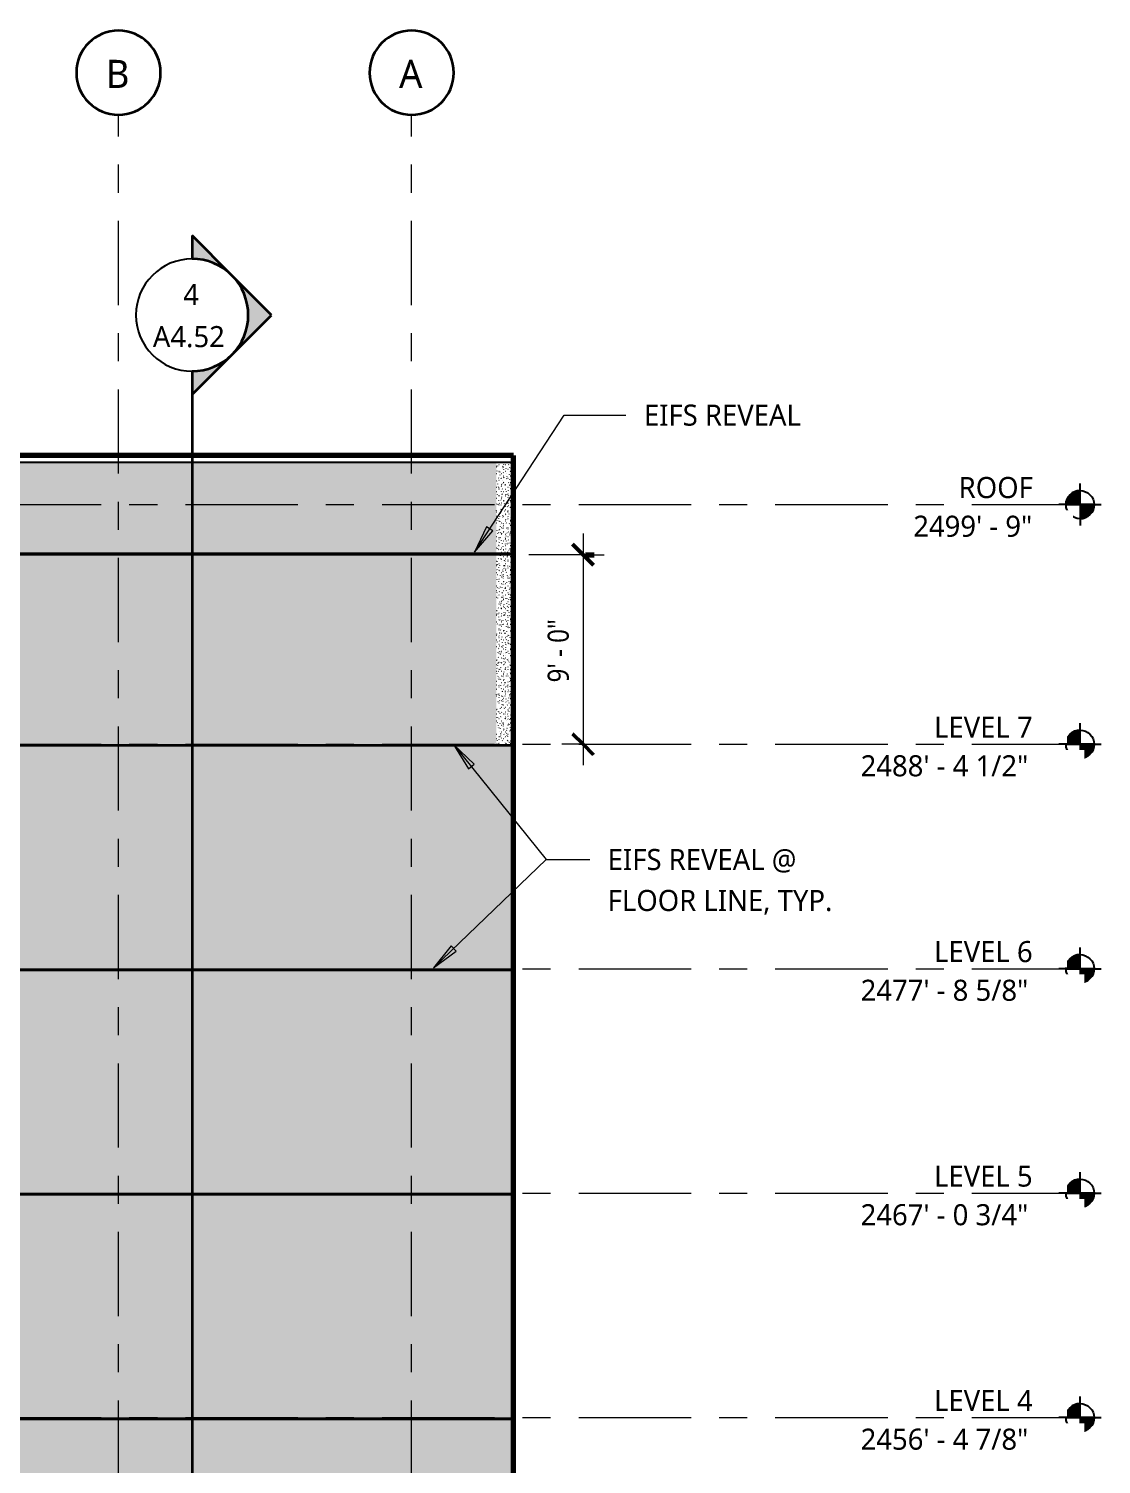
# Model space of a CAD drawing. Header units: inches. Extents: x 6 to 15224, y -733 to 6300.
# Drawn here: x 14613 to 15224, y 5450 to 6268 of the extents above; entities that cross this region are included whole.
import ezdxf

# ---------------------------------------------------------------- set-up
doc = ezdxf.new("R2010")
doc.units = ezdxf.units.IN
doc.header["$MEASUREMENT"] = 0
doc.linetypes.add('Center 1_2_', pattern=[112, 64, -16, 16, -16])
doc.linetypes.add('Center 3_8_', pattern=[96, 48, -16, 16, -16])
for name, color, linetype, lineweight in [('A-ANNO-DIMS', 211, 'Continuous', 13), ('A-ANNO-DIMS-128', 211, 'Continuous', 13), ('A-ANNO-NOTE', 131, 'Continuous', 25), ('A-DETL', 90, 'Continuous', 13), ('A-FLOR-LEVL', 51, 'Continuous', 13), ('A-WALL', 113, 'Continuous', 25), ('A-WALL-PATT', 111, 'Continuous', 25), ('G-ANNO-SYMB', 111, 'Continuous', 13), ('G-ANNO-TEXT', 231, 'Continuous', 13), ('M-EQPM', 50, 'Continuous', 18), ('S-GRID', 1, 'Continuous', 13), ('S-GRID-IDEN', 1, 'Continuous', 35)]:
    doc.layers.add(name, color=color, linetype=linetype, lineweight=lineweight)
doc.styles.add('Open Sans_5', font='OpenSans-Regular.ttf', dxfattribs={"height": 12})
doc.styles.add('Open Sans_6', font='OpenSans-Regular.ttf', dxfattribs={"height": 16})
doc.styles.add('Open Sans_7', font='OpenSans-Regular.ttf', dxfattribs={"height": 2})
doc.styles.add('Open Sans_8', font='OpenSans-Regular.ttf', dxfattribs={"width": 0.88, "height": 12})
doc.dimstyles.new('Linear_-_3_32__CL_1', dxfattribs={"dimscale": 12, "dimtxt": 12.89496, "dimasz": 1, "dimexe": 1, "dimexo": 0.666667, "dimgap": 0.333333, "dimtad": 1, "dimdec": 8, "dimrnd": 0.003906, "dimzin": 3, "dimdsep": 46, "dimlunit": 4, "dimtxsty": 'Open Sans_8', "dimblk1": 'OBLIQUE', "dimblk2": 'OBLIQUE', "dimsah": 1, "dimcen": 0.09, "dimdle": 1, "dimadec": 3, "dimazin": 2, "dimtfac": 1, "dimtdec": 4, "dimtix": 1, "dimtmove": 0, "dimatfit": 3, "dimfxl": 1, "dimtvp": 1, "dimtfill": 1, "dimfrac": 2, "dimtolj": 1, "dimtzin": 0, "dimarcsym": 2})
pattern_1 = [(0, (16286.3259, 0), (5.12, 1.28), [0.16896, -3.671, 0.16896, -3.671, -20.48]), (0, (16286.3259, 0), (5.12, 1.28), [-7.68, 0.16896, -7.511, 0.16896, -3.671, -8.96]), (0, (16286.3259, 0), (5.12, 1.28), [-19.2, 0.16896, -2.391, 0.16896, -6.231]), (120, (16288.2459, 0.64), (-3.66851252, 3.79405007), [0.16896, -3.671, 0.16896, -3.671, -20.48]), (120, (16288.2459, 0.64), (-3.66851252, 3.79405007), [-7.68, 0.16896, -7.511, 0.16896, -3.671, -8.96]), (120, (16288.2459, 0.64), (-3.66851252, 3.79405007), [-19.2, 0.16896, -2.391, 0.16896, -6.231]), (240, (16288.8859, 3.2), (-1.45148748, -5.07405007), [0.16896, -3.671, 0.16896, -3.671, -20.48]), (240, (16288.8859, 3.2), (-1.45148748, -5.07405007), [-7.68, 0.16896, -7.511, 0.16896, -3.671, -8.96]), (240, (16288.8859, 3.2), (-1.45148748, -5.07405007), [-19.2, 0.16896, -2.391, 0.16896, -6.231])]

# ---------------------------------------------------------------- blocks, each defined once
blk = doc.blocks.new('ME Louvers w Trim-AM - 24_ x 8_-17810076-SOUTH ELEVATION')
at = {"layer": 'M-EQPM'}
for p, q in [((32.88, 5467.75), (33.38, 5467.75)), ((33.38, 5467.75), (33.38, 5458.25)), ((33.38, 5458.25), (32.88, 5458.25))]:
    blk.add_line(p, q, dxfattribs=at)
blk = doc.blocks.new('Grid - AN Grid Head-AM-799031-SOUTH ELEVATION')
at = {"layer": 'S-GRID-IDEN'}
for start, end in [(360, 180), (180, 360)]:
    blk.add_arc((-25.06, 6243.06), 24, start, end, dxfattribs=at)
blk = doc.blocks.new('Level - AN Level Head-AM-798523-SOUTH ELEVATION')
at = {"layer": 'A-FLOR-LEVL'}
h = blk.add_hatch(color=256, dxfattribs=at)
edge = h.paths.add_edge_path()
edge.add_line((355.69, 5109), (347.69, 5109))
edge.add_arc((355.69, 5109), 8, 90, 180, ccw=False)
edge.add_line((355.69, 5117), (355.69, 5109))
h = blk.add_hatch(color=256, dxfattribs=at)
edge = h.paths.add_edge_path()
edge.add_arc((355.69, 5109), 8, 270, 360, ccw=False)
edge.add_line((355.69, 5101), (355.69, 5109))
edge.add_line((355.69, 5109), (363.69, 5109))
at = {"layer": 'A-FLOR-LEVL', "lineweight": 25}
for p, q in [((355.69, 5117.07), (355.69, 5121.02)), ((355.69, 5109), (355.69, 5117)), ((347.69, 5109), (343.69, 5109)), ((347.69, 5109), (355.69, 5109)), ((363.69, 5109), (355.69, 5109)), ((355.69, 5109), (355.69, 5101)), ((363.69, 5109), (367.78, 5109)), ((355.69, 5101), (355.69, 5097.17))]:
    blk.add_line(p, q, dxfattribs=at)
blk.add_circle((355.69, 5109), 8, dxfattribs=at)
for start, end in [(90, 180), (270, 360)]:
    blk.add_arc((355.69, 5109), 8, start, end, dxfattribs=at)
blk = doc.blocks.new('Section - CDs-919845-SOUTH ELEVATION')
at = {"layer": 'A-ANNO-NOTE', "lineweight": 13}
h = blk.add_hatch(color=256, dxfattribs=at)
edge = h.paths.add_edge_path()
edge.add_arc((-150.12, 6105), 32, 45, 90)
edge.add_line((-150.12, 6137), (-150.12, 6150.25))
edge.add_line((-150.12, 6150.25), (-127.49, 6127.63))
h = blk.add_hatch(color=256, dxfattribs=at)
edge = h.paths.add_edge_path()
edge.add_line((-104.87, 6105), (-127.49, 6082.37))
edge.add_arc((-150.12, 6105), 32, 315, 405)
edge.add_line((-127.49, 6127.63), (-104.87, 6105))
h = blk.add_hatch(color=256, dxfattribs=at)
edge = h.paths.add_edge_path()
edge.add_line((-127.49, 6082.37), (-150.12, 6059.75))
edge.add_line((-150.12, 6059.75), (-150.12, 6073))
edge.add_arc((-150.12, 6105), 32, 270, 315)
at = {"layer": 'A-ANNO-NOTE', "lineweight": 35}
for p, q in [((-127.49, 6127.63), (-150.12, 6150.25)), ((-150.12, 6150.25), (-150.12, 6137)), ((-104.87, 6105), (-127.49, 6127.63)), ((-127.49, 6082.37), (-104.87, 6105)), ((-150.12, 6059.75), (-127.49, 6082.37)), ((-150.12, 6073), (-150.12, 6059.75))]:
    blk.add_line(p, q, dxfattribs=at)
at = {"layer": 'A-ANNO-NOTE'}
for start, end in [(90, 270), (270, 90)]:
    blk.add_arc((-150.12, 6105), 32, start, end, dxfattribs=at)
at = {"layer": 'A-ANNO-NOTE', "lineweight": 35}
for start, end in [(45, 90), (315, 45), (270, 315)]:
    blk.add_arc((-150.12, 6105), 32, start, end, dxfattribs=at)
blk = doc.blocks.new('DIMBLOCK94-SOUTH ELEVATION')
at = {"layer": 'A-ANNO-DIMS-128'}
for p, q in [((14928.91, 5980.5), (14928.91, 5848.5)), ((14928.91, 5968.5), (14898.03, 5968.5)), ((14928.91, 5968.5), (14940.91, 5968.5)), ((14928.91, 5860.5), (14916.91, 5860.5)), ((14928.91, 5860.5), (14929.4, 5860.5))]:
    blk.add_line(p, q, dxfattribs=at)
at = {"layer": 'A-ANNO-DIMS-128', "lineweight": 50}
for p, q in [((14928.91, 5968.5), (14922.91, 5974.5)), ((14928.91, 5968.5), (14934.91, 5962.5)), ((14928.91, 5860.5), (14922.91, 5866.5)), ((14928.91, 5860.5), (14934.91, 5854.5))]:
    blk.add_line(p, q, dxfattribs=at)
at = {"layer": 'A-ANNO-DIMS-128', "color": 0, "insert": (14908.77, 5895.73), "char_height": 12, "width": 45.0403, "attachment_point": 1, "rotation": 90, "line_spacing_factor": 1.151336, "style": 'Open Sans_8', "bg_fill": 3, "box_fill_scale": 1.25, "bg_fill_color": 256, "bg_fill_true_color": 13158600, "bg_fill_transparency": 0}
blk.add_mtext('9\' - 0"', dxfattribs=at)
blk = doc.blocks.new('_Oblique')
at = {"color": 0, "linetype": 'ByBlock', "lineweight": -2}
blk.add_line((-0.5, -0.5), (0.5, 0.5), dxfattribs=at)

msp = doc.modelspace()

# ---------------------------------------------------------------- hatches: boundary and pattern name
at = {"layer": 'A-WALL-PATT', "lineweight": 13}
h = msp.add_hatch(dxfattribs=at)
h.set_pattern_fill('FP_388', color=256, style=0, pattern_type=2)
h.set_pattern_definition(pattern_1)
h.paths.add_polyline_path([(14673.62892671, 5969.375), (14879.54213785, 5969.375), (14879.54213785, 6021), (14586.47963785, 6021), (14586.47963785, 5969.375), (14620.08092671, 5969.375)])
h = msp.add_hatch(dxfattribs=at)
h.set_pattern_fill('FP_388', color=256, style=0, pattern_type=2)
h.set_pattern_definition(pattern_1)
h.paths.add_polyline_path([(14887.82092671, 5969.375), (14889.22963785, 5969.375), (14889.22963785, 6021), (14879.54213785, 6021), (14879.54213785, 5969.375)])
h = msp.add_hatch(dxfattribs=at)
h.set_pattern_fill('FP_388', color=256, style=0, pattern_type=2)
h.set_pattern_definition(pattern_1)
h.paths.add_polyline_path([(14586.47963785, 5968.625), (14879.54213785, 5968.625), (14879.54213785, 5969.375), (14586.47963785, 5969.375)])
h = msp.add_hatch(dxfattribs=at)
h.set_pattern_fill('FP_388', color=256, style=0, pattern_type=2)
h.set_pattern_definition(pattern_1)
h.paths.add_polyline_path([(14586.47963785, 5860.25), (14879.54213785, 5860.25), (14879.54213785, 5968.625), (14586.47963785, 5968.625), (14586.47963785, 5864.31823334)])
h = msp.add_hatch(dxfattribs=at)
h.set_pattern_fill('FP_388', color=256, style=0, pattern_type=2)
h.set_pattern_definition(pattern_1)
h.paths.add_polyline_path([(14887.82092671, 5968.625), (14889.22963785, 5968.625), (14889.22963785, 5969.375), (14879.54213785, 5969.375), (14879.54213785, 5968.625)])
h = msp.add_hatch(dxfattribs=at)
h.set_pattern_fill('FP_388', color=256, style=0, pattern_type=2)
h.set_pattern_definition(pattern_1)
h.paths.add_polyline_path([(14889.22963785, 5860.25), (14889.22963785, 5968.25), (14888.22963785, 5968.25), (14888.22963785, 5968.625), (14879.54213785, 5968.625), (14879.54213785, 5860.25), (14887.82092671, 5860.25)])
h = msp.add_hatch(dxfattribs=at)
h.set_pattern_fill('FP_388', color=256, style=0, pattern_type=2)
h.set_pattern_definition(pattern_1)
h.paths.add_polyline_path([(14879.48180799, 5859.5), (14879.54213785, 5859.5), (14879.54213785, 5860.25), (14586.47963785, 5860.25), (14586.47963785, 5859.5), (14834.27292671, 5859.5)])
h = msp.add_hatch(dxfattribs=at)
h.set_pattern_fill('FP_388', color=256, style=0, pattern_type=2)
h.set_pattern_definition(pattern_1)
h.paths.add_polyline_path([(14586.47963785, 5732.375), (14879.54213785, 5732.375), (14879.54213785, 5859.5), (14586.47963785, 5859.5), (14586.47963785, 5733.52823334)])
h = msp.add_hatch(dxfattribs=at)
h.set_pattern_fill('FP_388', color=256, style=0, pattern_type=2)
h.set_pattern_definition(pattern_1)
h.paths.add_polyline_path([(14887.82092671, 5859.5), (14888.22963785, 5859.5), (14888.22963785, 5860.25), (14879.54213785, 5860.25), (14879.54213785, 5859.5)])
h = msp.add_hatch(dxfattribs=at)
h.set_pattern_fill('FP_388', color=256, style=0, pattern_type=2)
h.set_pattern_definition(pattern_1)
h.paths.add_polyline_path([(14889.22963785, 5732.375), (14889.22963785, 5859.5), (14879.54213785, 5859.5), (14879.54213785, 5732.375), (14887.82092671, 5732.375)])
h = msp.add_hatch(dxfattribs=at)
h.set_pattern_fill('FP_388', color=256, style=0, pattern_type=2)
h.set_pattern_definition(pattern_1)
h.paths.add_polyline_path([(14834.27292671, 5731.625), (14879.54213785, 5731.625), (14879.54213785, 5732.375), (14586.47963785, 5732.375), (14586.47963785, 5731.625), (14780.72492671, 5731.625)])
h = msp.add_hatch(dxfattribs=at)
h.set_pattern_fill('FP_388', color=256, style=0, pattern_type=2)
h.set_pattern_definition(pattern_1)
h.paths.add_polyline_path([(14586.47963785, 5604.5), (14879.54213785, 5604.5), (14879.54213785, 5731.625), (14586.47963785, 5731.625), (14586.47963785, 5613.63740001)])
h = msp.add_hatch(dxfattribs=at)
h.set_pattern_fill('FP_388', color=256, style=0, pattern_type=2)
h.set_pattern_definition(pattern_1)
h.paths.add_polyline_path([(14887.82092671, 5731.625), (14888.22963785, 5731.625), (14888.22963785, 5732.375), (14879.54213785, 5732.375), (14879.54213785, 5731.625)])
h = msp.add_hatch(dxfattribs=at)
h.set_pattern_fill('FP_388', color=256, style=0, pattern_type=2)
h.set_pattern_definition(pattern_1)
h.paths.add_polyline_path([(14887.82092671, 5604.5), (14889.22963785, 5604.5), (14889.22963785, 5731.625), (14879.54213785, 5731.625), (14879.54213785, 5604.5)])
h = msp.add_hatch(dxfattribs=at)
h.set_pattern_fill('FP_388', color=256, style=0, pattern_type=2)
h.set_pattern_definition(pattern_1)
h.paths.add_polyline_path([(14861.04692671, 5603.75), (14879.54213785, 5603.75), (14879.54213785, 5604.5), (14586.47963785, 5604.5), (14586.47963785, 5603.75), (14834.27292671, 5603.75)])
h = msp.add_hatch(dxfattribs=at)
h.set_pattern_fill('FP_388', color=256, style=0, pattern_type=2)
h.set_pattern_definition(pattern_1)
h.paths.add_polyline_path([(14673.62892671, 5476.625), (14879.54213785, 5476.625), (14879.54213785, 5603.75), (14586.47963785, 5603.75), (14586.47963785, 5476.625), (14620.08092671, 5476.625)])
h = msp.add_hatch(dxfattribs=at)
h.set_pattern_fill('FP_388', color=256, style=0, pattern_type=2)
h.set_pattern_definition(pattern_1)
h.paths.add_polyline_path([(14887.82092671, 5603.75), (14888.22963785, 5603.75), (14888.22963785, 5604.5), (14879.54213785, 5604.5), (14879.54213785, 5603.75)])
h = msp.add_hatch(dxfattribs=at)
h.set_pattern_fill('FP_388', color=256, style=0, pattern_type=2)
h.set_pattern_definition(pattern_1)
h.paths.add_polyline_path([(14889.22963785, 5476.625), (14889.22963785, 5603.75), (14879.54213785, 5603.75), (14879.54213785, 5476.625), (14887.82092671, 5476.625)])
h = msp.add_hatch(dxfattribs=at)
h.set_pattern_fill('FP_388', color=256, style=0, pattern_type=2)
h.set_pattern_definition(pattern_1)
h.paths.add_polyline_path([(14861.04692671, 5475.875), (14879.54213785, 5475.875), (14879.54213785, 5476.625), (14586.47963785, 5476.625), (14586.47963785, 5475.875), (14834.27292671, 5475.875)])
h = msp.add_hatch(dxfattribs=at)
h.set_pattern_fill('FP_388', color=256, style=0, pattern_type=2)
h.set_pattern_definition(pattern_1)
h.paths.add_polyline_path([(14887.82092671, 5330.25), (14889.22963785, 5330.25906668), (14889.22963785, 5348), (14888.22963785, 5348), (14888.22963785, 5348.75), (14889.22963785, 5348.75), (14889.22963785, 5349), (14586.47963785, 5349), (14586.47963785, 5330.25), (14861.04692671, 5330.25)])
h.paths.add_polyline_path([(14673.62892671, 5349.75), (14889.22963785, 5349.75), (14889.22963785, 5475.875), (14586.47963785, 5475.875), (14586.47963785, 5349.75), (14620.08092671, 5349.75)])
h = msp.add_hatch(dxfattribs=at)
h.set_pattern_fill('FP_388', color=256, style=0, pattern_type=2)
h.set_pattern_definition(pattern_1)
h.paths.add_polyline_path([(14879.54213785, 5475.875), (14888.22963785, 5475.875), (14888.22963785, 5476.625), (14879.54213785, 5476.625)])
at = {"layer": 'G-ANNO-TEXT'}
for points in [[(14867.03206644, 5969.89242466), (14877.55356126, 5982.12905965), (14874.02797583, 5984.43526967)], [(14855.20835853, 5860.30244637), (14863.59350156, 5846.51381099), (14866.87654618, 5849.15388206)], [(14843.72966424, 5733.08665759), (14856.71697635, 5742.66615723), (14853.79508748, 5745.70110741)]]:
    msp.add_hatch(color=7, dxfattribs=at).paths.add_polyline_path(points)

# ---------------------------------------------------------------- linework, layer by layer
at = {"layer": 'A-DETL', "lineweight": 70}
for p, q in [((14889.32338785, 6025), (14586.47963785, 6025)), ((14889.32338785, 5330.25), (14889.32338785, 6025)), ((14930.32338785, 5968.5), (14935.32338785, 5968.5))]:
    msp.add_line(p, q, dxfattribs=at)
at = {"layer": 'A-WALL', "lineweight": 18}
for p, q in [((14889.22963785, 6025), (14586.47963785, 6025)), ((14889.22963785, 6021), (14889.22963785, 6025))]:
    msp.add_line(p, q, dxfattribs=at)
at = {"layer": 'A-WALL'}
for p, q in [((14889.22963785, 6021), (14586.47963785, 6021)), ((14889.22963785, 6021), (14889.22963785, 5968.625)), ((13936.29213785, 5968.625), (14889.22963785, 5968.625)), ((14056.29213785, 5969.375), (14889.22963785, 5969.375)), ((14888.22963785, 5968.25), (14888.22963785, 5968.625)), ((14889.22963785, 5968.25), (14888.22963785, 5968.25)), ((14889.22963785, 5968.25), (14889.22963785, 5860.25)), ((14057.29213785, 5860.25), (14889.22963785, 5860.25)), ((14889.22963785, 5859.5), (14057.29213785, 5859.5)), ((14888.22963785, 5860.25), (14888.22963785, 5859.5)), ((14889.22963785, 5859.5), (14889.22963785, 5732.375)), ((14057.29213785, 5732.375), (14889.22963785, 5732.375)), ((14889.22963785, 5731.625), (14057.29213785, 5731.625)), ((14888.22963785, 5732.375), (14888.22963785, 5731.625)), ((14889.22963785, 5731.625), (14889.22963785, 5604.5)), ((14057.29213785, 5604.5), (14889.22963785, 5604.5)), ((14889.22963785, 5603.75), (14057.29213785, 5603.75)), ((14888.22963785, 5604.5), (14888.22963785, 5603.75)), ((14889.22963785, 5603.75), (14889.22963785, 5476.625)), ((14057.29213785, 5476.625), (14889.22963785, 5476.625)), ((14889.22963785, 5475.875), (14057.29213785, 5475.875)), ((14888.22963785, 5476.625), (14888.22963785, 5475.875)), ((14889.22963785, 5348.75), (14889.22963785, 5475.875))]:
    msp.add_line(p, q, dxfattribs=at)
at = {"layer": 'G-ANNO-SYMB', "lineweight": 35}
msp.add_line((14706.23090612, 6073), (14706.23090612, 5005.98840495), dxfattribs=at)
at = {"layer": 'G-ANNO-TEXT', "color": 7}
for p, q in [((14918.12804888, 6048.00467368), (14953.36665746, 6048.00467368)), ((14874.02797583, 5984.43526967), (14867.03206644, 5969.89242466)), ((14867.03206644, 5969.89242466), (14877.55356126, 5982.12905965)), ((14877.55356126, 5982.12905965), (14874.02797583, 5984.43526967)), ((14855.20835853, 5860.30244637), (14863.59350156, 5846.51381099)), ((14866.87654618, 5849.15388206), (14855.20835853, 5860.30244637)), ((14863.59350156, 5846.51381099), (14866.87654618, 5849.15388206)), ((14843.72966424, 5733.08665759), (14907.85994219, 5794.82788376)), ((14907.85994219, 5794.82788376), (14932.72902953, 5794.82788376)), ((14907.85994219, 5794.82788376), (14932.72902953, 5794.82788376)), ((14853.79508748, 5745.70110741), (14843.72966424, 5733.08665759)), ((14843.72966424, 5733.08665759), (14856.71697635, 5742.66615723)), ((14856.71697635, 5742.66615723), (14853.79508748, 5745.70110741))]:
    msp.add_line(p, q, dxfattribs=at)
at = {"layer": 'S-GRID', "linetype": 'Center 3_8_'}
for p, q in [((14664.29213785, 5054.68743403), (14664.29213785, 6219.06052942)), ((14831.29213785, 5054.68743403), (14831.29213785, 6219.06052942))]:
    msp.add_line(p, q, dxfattribs=at)

# ---------------------------------------------------------------- block references
at = {"layer": 'A-ANNO-NOTE', "lineweight": 35}
msp.add_blockref('Section - CDs-919845-SOUTH ELEVATION', (14856.35291464, 0), dxfattribs=at)
at = {"layer": 'A-FLOR-LEVL', "lineweight": 25}
for p in [(14856.35291464, 888), (14856.35291464, 751.5), (14856.35291464, 623.625), (14856.35291464, 495.75), (14856.35291464, 367.875)]:
    msp.add_blockref('Level - AN Level Head-AM-798523-SOUTH ELEVATION', p, dxfattribs=at)
at = {"layer": 'M-EQPM'}
for p in [(14856.35291464, 511.5), (14856.35291464, 383.625), (14856.35291464, 255.75), (14856.35291464, 127.875), (14856.35291464, 0)]:
    msp.add_blockref('ME Louvers w Trim-AM - 24_ x 8_-17810076-SOUTH ELEVATION', p, dxfattribs=at)
at = {"layer": 'S-GRID-IDEN'}
for p in [(14689.35291464, 0), (14856.35291464, 0)]:
    msp.add_blockref('Grid - AN Grid Head-AM-799031-SOUTH ELEVATION', p, dxfattribs=at)

# ---------------------------------------------------------------- texts
at = {"layer": 'G-ANNO-SYMB', "attachment_point": 1}
for s, insert, char_height, width, style in [('4', (14701.22405131, 6122.72323084), 12, 11.716, 'Open Sans_5'), ('__________________________________________________', (14672.80271311, 6106.99627949), 2, 80.8, 'Open Sans_7'), ('A4.52', (14683.88861824, 6098.72323084), 12, 53.732, 'Open Sans_5')]:
    msp.add_mtext(s, dxfattribs=dict(at, insert=insert, char_height=char_height, width=width, style=style))
at = {"layer": 'G-ANNO-TEXT', "color": 7, "char_height": 12, "attachment_point": 1, "style": 'Open Sans_5', "bg_fill": 3, "box_fill_scale": 1.25, "bg_fill_color": 256, "bg_fill_true_color": 13158600, "bg_fill_transparency": 0}
for s, insert, width in [('EIFS REVEAL', (14963.60665746, 6054.00467368), 115.14), ('EIFS REVEAL @ ', (14942.96902953, 5800.82788376), 144.228), ('FLOOR LINE, TYP.', (14942.96902953, 5777.49455042), 166.044)]:
    msp.add_mtext(s, dxfattribs=dict(at, insert=insert, width=width))
at = {"layer": 'S-GRID-IDEN', "lineweight": 13, "char_height": 16, "attachment_point": 1, "style": 'Open Sans_6'}
for s, insert, width in [('B', (14657.00114319, 6250.40536582), 17.372), ('A', (14824.15232429, 6250.40536582), 16.968)]:
    msp.add_mtext(s, dxfattribs=dict(at, insert=insert, width=width))

# ---------------------------------------------------------------- next in the draw order: texts
at = {"layer": 'A-FLOR-LEVL', "char_height": 12, "attachment_point": 1, "style": 'Open Sans_5', "bg_fill": 3, "box_fill_scale": 1.25, "bg_fill_color": 256, "bg_fill_true_color": 13158600, "bg_fill_transparency": 0}
for s, insert, width in [('ROOF', (15142.90446572, 6012.7385775), 55.752), ('LEVEL 7', (15128.89501691, 5876.2385775), 72.72), ('LEVEL 6', (15128.89501691, 5748.3635775), 72.72), ('LEVEL 5', (15128.89501691, 5620.4885775), 72.72), ('LEVEL 4', (15128.89501691, 5492.6135775), 72.72)]:
    msp.add_mtext(s, dxfattribs=dict(at, insert=insert, width=width))

# ---------------------------------------------------------------- next in the draw order: texts
for s, insert, width in [('2499\' - 9"', (15117.030157, 5990.71843075), 88.072), ('2488\' - 4 1/2"', (15087.04590503, 5854.21843075), 124.432), ('2477\' - 8 5/8"', (15087.04590503, 5726.34343075), 124.432), ('2467\' - 0 3/4"', (15087.04590503, 5598.46843075), 124.432), ('2456\' - 4 7/8"', (15087.04590503, 5470.59343075), 124.432)]:
    msp.add_mtext(s, dxfattribs=dict(at, insert=insert, width=width))

# ---------------------------------------------------------------- next in the draw order: linework, layer by layer
at = {"layer": 'A-FLOR-LEVL', "linetype": 'Center 1_2_'}
for p, q in [((13358.45406039, 5997), (15204.04750887, 5997)), ((13358.45406039, 5860.5), (15204.04750887, 5860.5)), ((13358.45406039, 5732.625), (15204.04750887, 5732.625)), ((13358.45406039, 5604.75), (15204.04750887, 5604.75)), ((13358.45406039, 5476.875), (15204.04750887, 5476.875))]:
    msp.add_line(p, q, dxfattribs=at)

# ---------------------------------------------------------------- next in the draw order: dimensions: what is measured, and where the dimension line sits
at = {"layer": 'A-ANNO-DIMS'}
dim = msp.add_linear_dim(base=(14928.9100999056, 5860.5), p1=(14906.0257487068, 5968.5), p2=(14937.3953812798, 5860.5), angle=90, dimstyle='Linear_-_3_32__CL_1', override={"dimpost": '<>', "dimfxl": 112.463567}, dxfattribs=at)
dim.commit()
dim.dimension.update_dxf_attribs({"geometry": 'DIMBLOCK94-SOUTH ELEVATION', "text_midpoint": (14918.7588738335, 5914.5)})

# ---------------------------------------------------------------- next in the draw order: linework, layer by layer
at = {"layer": 'G-ANNO-TEXT', "color": 7}
for p, q in [((14867.03206644, 5969.89242466), (14918.12804888, 6048.00467368)), ((14855.20835853, 5860.30244637), (14907.85994219, 5794.82788376))]:
    msp.add_line(p, q, dxfattribs=at)

doc.saveas('drawing.dxf')
